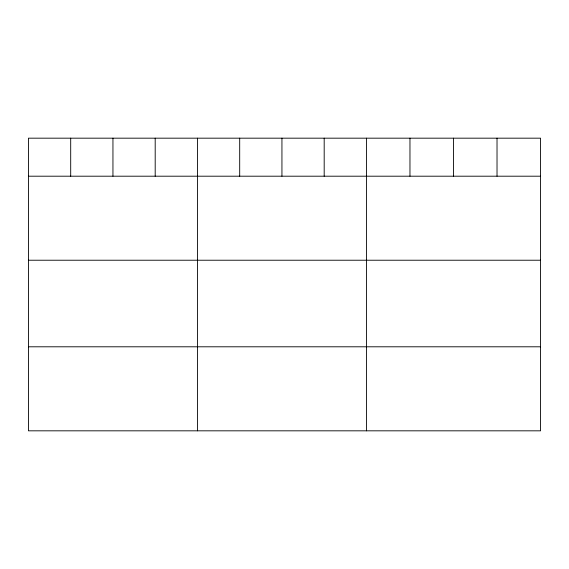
<?xml version="1.0" encoding="UTF-8"?>
<svg xmlns="http://www.w3.org/2000/svg" width="569" height="569" viewBox="0 0 569 569"><rect width="100%" height="100%" fill="white"/><g stroke="black" fill="none" stroke-linecap="round" stroke-linejoin="round"><path stroke-width="0.85" d="M540.55 176.198L540.55 430.825L28.45 430.825L28.45 138.175L540.55 138.175L540.55 176.198L28.45 176.198M28.45 260.225L540.55 260.225M28.45 346.798L540.55 346.798M497.022 138.175L497.022 176.198M453.493 138.175L453.493 176.198M409.964 138.175L409.964 176.198M366.436 138.175L366.436 430.825M324.188 138.175L324.188 176.198M281.94 138.175L281.94 176.198M239.691 138.175L239.691 176.198M197.443 138.175L197.443 430.825M155.195 138.175L155.195 176.198M112.947 138.175L112.947 176.198M70.698 138.175L70.698 176.198"/></g></svg>
